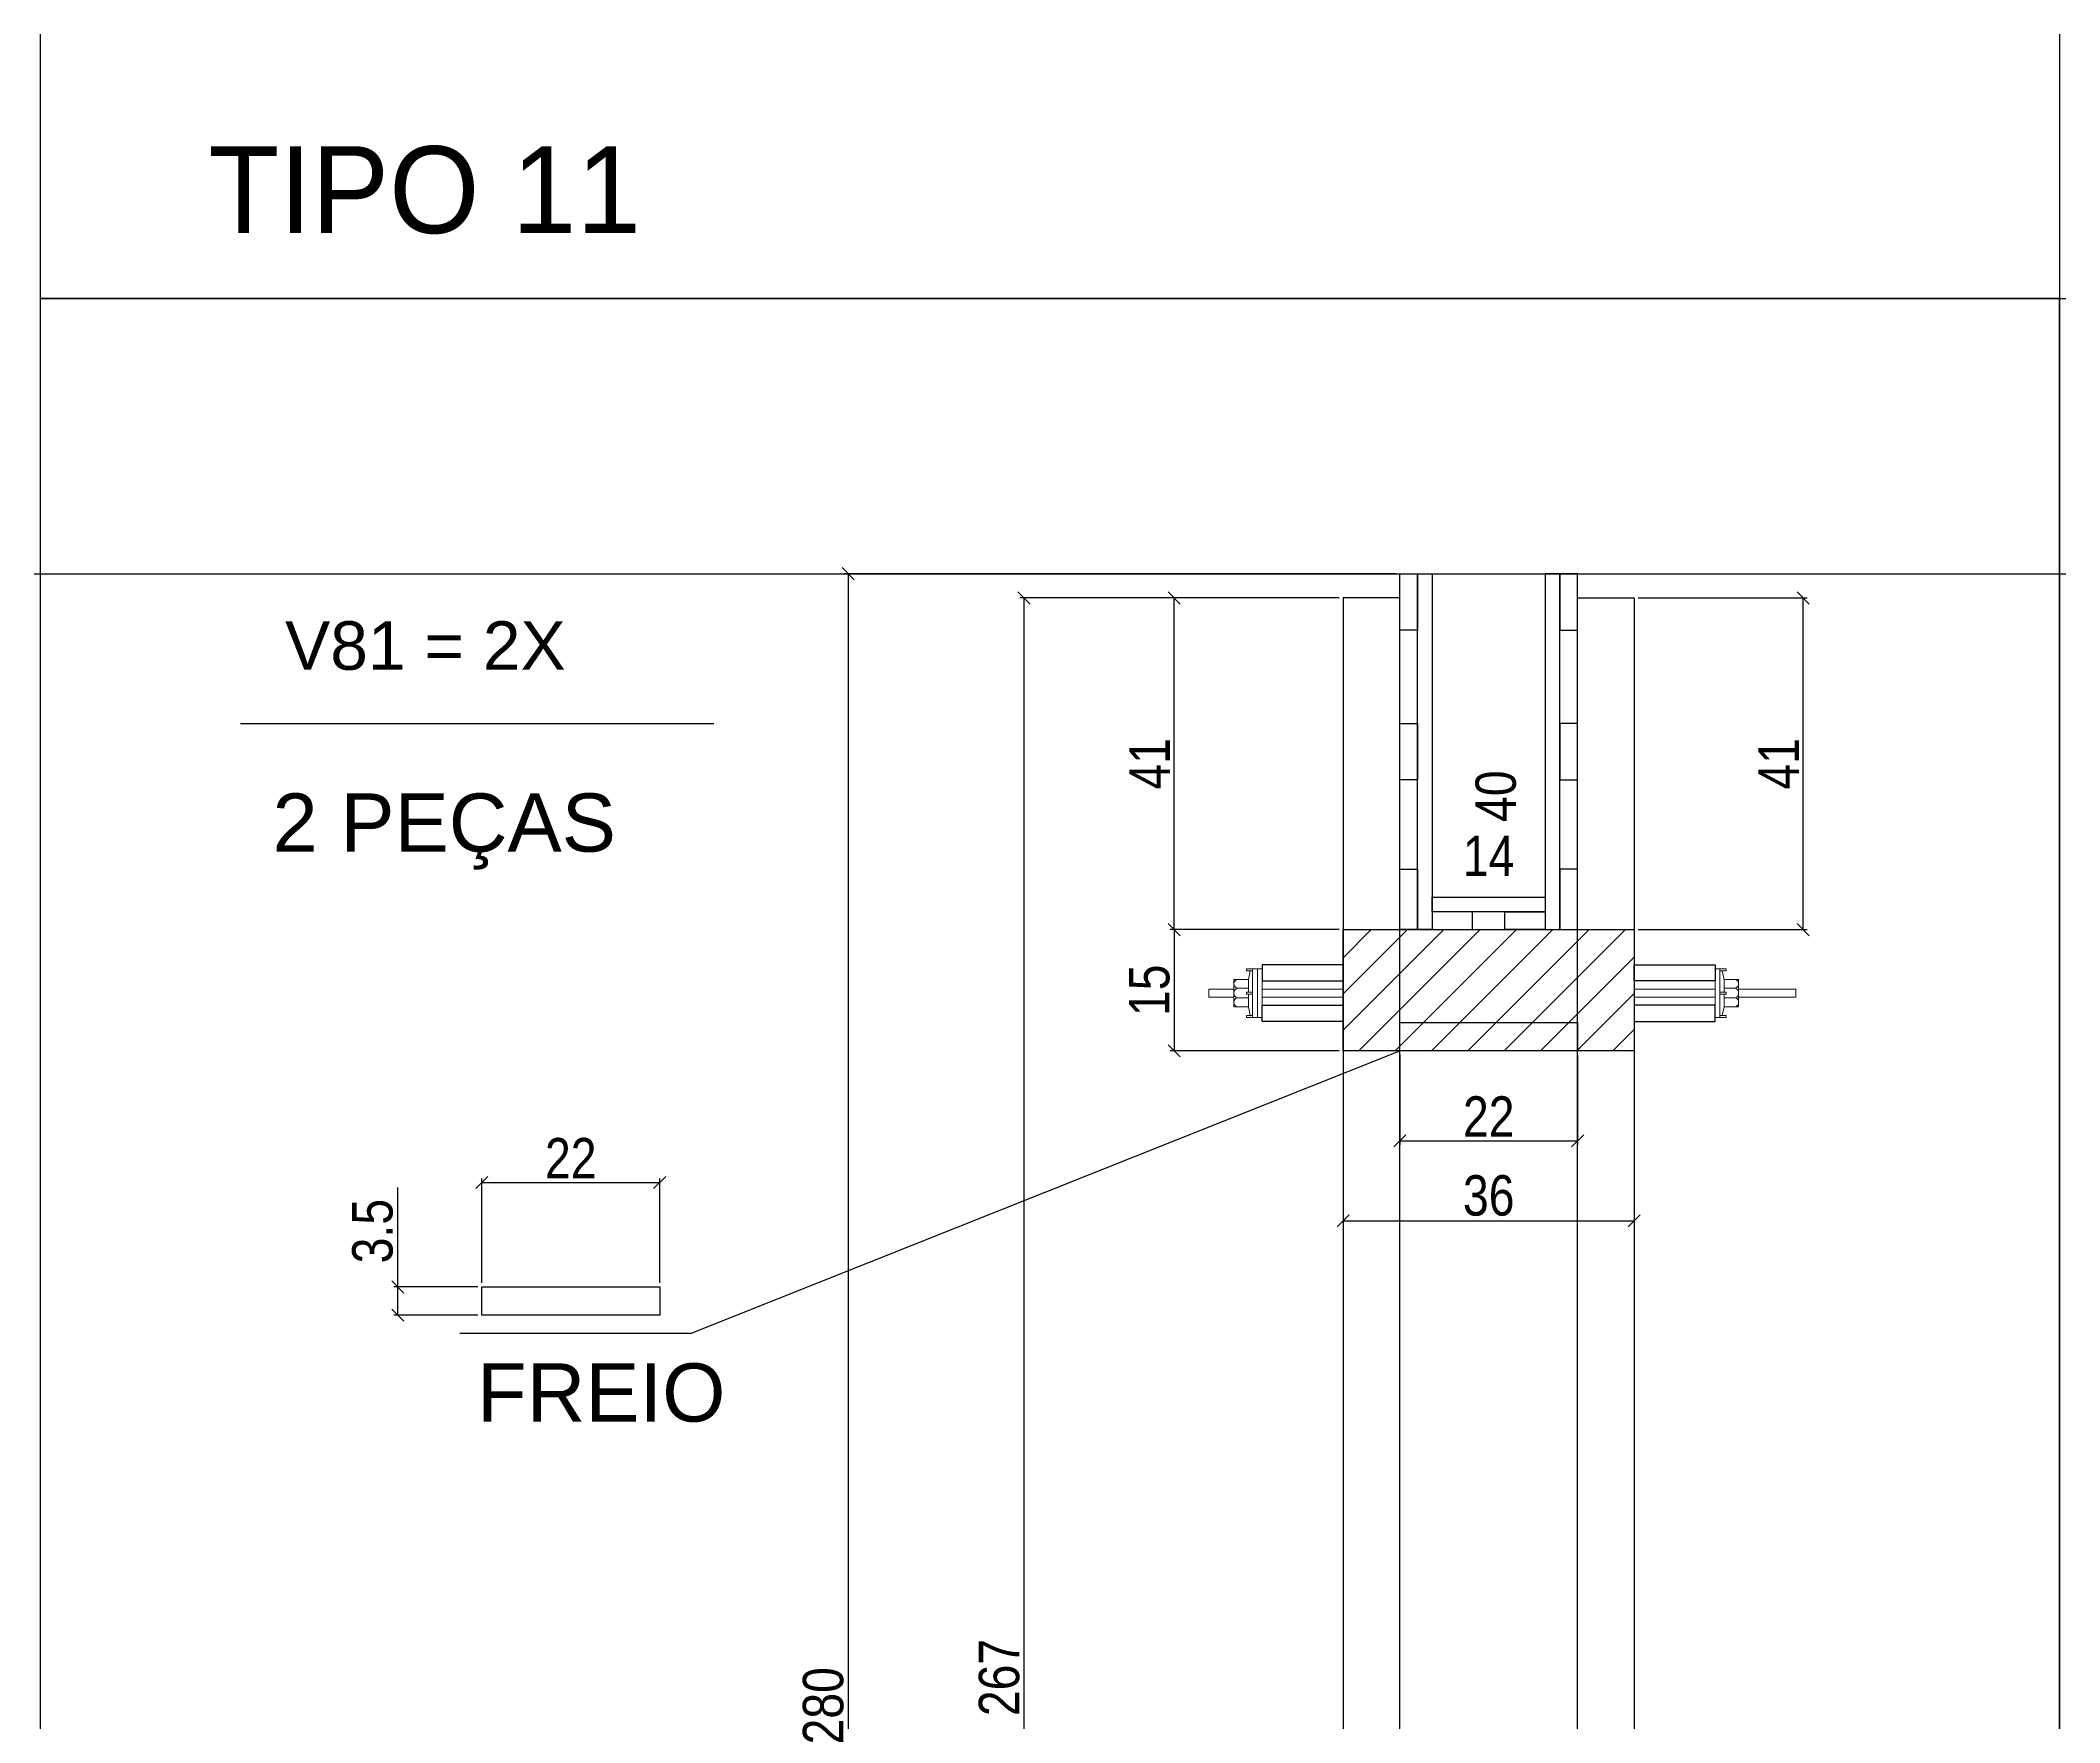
# Model space of a CAD drawing. Header units: millimetres. Extents: x 3247 to 10920, y 704 to 3817.
# Drawn here: x 5744.2 to 6243.7, y 1888.2 to 2304.4 of the extents above; entities that cross this region are included whole.
import ezdxf

# ---------------------------------------------------------------- set-up
doc = ezdxf.new("R2010")
doc.units = ezdxf.units.MM
for name, color, linetype in [('1', 1, 'Continuous'), ('COTA', 241, 'Continuous'), ('GARFOS OK', 3, 'Continuous'), ('Hachura', 253, 'Continuous'), ('Painéis', 200, 'Continuous'), ('SARR_3.5x7', 81, 'Continuous'), ('SARR_7x7', 40, 'Continuous'), ('TIRAS REESCORAMENTO', 252, 'Continuous'), ('VIGAS', 3, 'Continuous')]:
    doc.layers.add(name, color=color, linetype=linetype)
doc.layers.add('BARRA_ANCORAGEM', color=1, linetype='Continuous', lineweight=15)
doc.styles.add('COTA TECNICA 2X', font='techl___.ttf', dxfattribs={"height": 10})
doc.styles.add('R80-50', font='arial.ttf', dxfattribs={"height": 10})
doc.styles.add('ROMAS860', font='ROMAS860.SHX', dxfattribs={"height": 8.5})
doc.dimstyles.new('SECAO', dxfattribs={"dimscale": 0.333333, "dimtxt": 5, "dimasz": 9, "dimexe": 3, "dimexo": 3, "dimgap": 3, "dimtad": 1, "dimdec": 1, "dimlfac": 0.5, "dimzin": 12, "dimdsep": 46, "dimtxsty": 'COTA TECNICA 2X', "dimblk1": 'OBLIQUE', "dimblk2": 'OBLIQUE', "dimsah": 1, "dimcen": 0.9, "dimclrd": 4, "dimclre": 4, "dimclrt": 240, "dimadec": 1, "dimazin": 3, "dimtfac": 1, "dimtdec": 1, "dimtmove": 0, "dimatfit": 3, "dimfxl": 1, "dimtolj": 1, "dimtzin": 12, "dimarcsym": 0})

# ---------------------------------------------------------------- blocks, each defined once
blk = doc.blocks.new('_Oblique')
at = {"layer": '1', "color": 0, "lineweight": -2}
blk.add_line((-0.5, -0.5), (0.5, 0.5), dxfattribs=at)
blk = doc.blocks.new('*D310')
at = {"layer": 'COTA', "color": 4, "lineweight": -2, "transparency": 16777216}
for p, q in [((6065.5, 2166.46), (5986.54, 2166.46)), ((5987.54, 2166.46), (5987.54, 1632.37)), ((6065.5, 1632.37), (5986.54, 1632.37))]:
    blk.add_line(p, q, dxfattribs=at)
at = {"layer": 'Defpoints', "color": 0, "transparency": 16777216}
for p in [(6066.5, 2166.46), (5987.54, 1632.37), (6066.5, 1632.37)]:
    blk.add_point(p, dxfattribs=at)
at = {"layer": 'COTA', "color": 4, "lineweight": -2, "transparency": 16777216, "xscale": 3, "yscale": 3, "zscale": 3}
for p, rotation in [((5987.54, 2166.46), 90), ((5987.54, 1632.37), 270)]:
    blk.add_blockref('_Oblique', p, dxfattribs=dict(at, rotation=rotation))
at = {"layer": 'COTA', "color": 240, "transparency": 16777216, "insert": (5981.44, 1899.41), "char_height": 10, "attachment_point": 5, "rotation": 90, "style": 'COTA TECNICA 2X'}
blk.add_mtext('\\A1;267', dxfattribs=at)
blk = doc.blocks.new('*D369')
at = {"layer": 'COTA', "color": 4, "lineweight": -2, "transparency": 16777216}
for p, q in [((6065.5, 2166.46), (6023.7, 2166.46)), ((6024.7, 2084.41), (6024.7, 2166.46)), ((6065.5, 2084.41), (6023.7, 2084.41))]:
    blk.add_line(p, q, dxfattribs=at)
at = {"layer": 'Defpoints', "color": 0, "transparency": 16777216}
for p in [(6024.7, 2166.46), (6066.5, 2166.46), (6066.5, 2084.41)]:
    blk.add_point(p, dxfattribs=at)
at = {"layer": 'COTA', "color": 4, "lineweight": -2, "transparency": 16777216, "xscale": 3, "yscale": 3, "zscale": 3}
for p, rotation in [((6024.7, 2166.46), 90), ((6024.7, 2084.41), 270)]:
    blk.add_blockref('_Oblique', p, dxfattribs=dict(at, rotation=rotation))
at = {"layer": 'COTA', "color": 240, "transparency": 16777216, "insert": (6018.63, 2125.43), "char_height": 10, "attachment_point": 5, "rotation": 90, "style": 'COTA TECNICA 2X'}
blk.add_mtext('\\A1;41', dxfattribs=at)
blk = doc.blocks.new('*D370')
at = {"layer": 'COTA', "color": 4, "lineweight": -2, "transparency": 16777216}
for p, q in [((6079.5, 2172.46), (5943.04, 2172.46)), ((5944.04, 2172.46), (5944.04, 1612.37)), ((6065.5, 1612.37), (5943.04, 1612.37))]:
    blk.add_line(p, q, dxfattribs=at)
at = {"layer": 'Defpoints', "color": 0, "transparency": 16777216}
for p in [(6080.5, 2172.46), (5944.04, 1612.37), (6066.5, 1612.37)]:
    blk.add_point(p, dxfattribs=at)
at = {"layer": 'COTA', "color": 4, "lineweight": -2, "transparency": 16777216, "xscale": 3, "yscale": 3, "zscale": 3}
for p, rotation in [((5944.04, 2172.46), 90), ((5944.04, 1612.37), 270)]:
    blk.add_blockref('_Oblique', p, dxfattribs=dict(at, rotation=rotation))
at = {"layer": 'COTA', "color": 240, "transparency": 16777216, "insert": (5937.91, 1892.41), "char_height": 10, "attachment_point": 5, "rotation": 90, "style": 'COTA TECNICA 2X'}
blk.add_mtext('\\A1;280', dxfattribs=at)
blk = doc.blocks.new('*D372')
at = {"layer": 'Defpoints', "color": 0, "transparency": 16777216}
for p in [(6103.54, 2172.46), (6110.39, 2172.46), (6107.54, 2092.41)]:
    blk.add_point(p, dxfattribs=at)
at = {"layer": 'COTA', "color": 240, "transparency": 16777216, "insert": (6104.29, 2117.43), "char_height": 10, "attachment_point": 5, "rotation": 90, "style": 'COTA TECNICA 2X'}
blk.add_mtext('\\A1;40', dxfattribs=at)
blk = doc.blocks.new('*D373')
at = {"layer": 'Defpoints', "color": 0, "transparency": 16777216}
for p in [(6088.5, 2096.56), (6116.5, 2096.56), (6116.5, 2096.56)]:
    blk.add_point(p, dxfattribs=at)
at = {"layer": 'COTA', "color": 240, "transparency": 16777216, "insert": (6102.5, 2102.64), "char_height": 10, "attachment_point": 5, "style": 'COTA TECNICA 2X'}
blk.add_mtext('\\A1;14', dxfattribs=at)
blk = doc.blocks.new('A$C51C4441F')
at = {"layer": 'BARRA_ANCORAGEM'}
for p, q in [((-2.25, 3.4), (-1.79, 5.5)), ((-2.25, 3.4), (-5.81, 3.39)), ((-5.81, 3.39), (-5.81, -3.39)), ((-2.25, 1.2), (-5.02, 1.2)), ((-2.25, 3.4), (-2.25, 3.4)), ((-2.25, 3.4), (-2.25, 0.25)), ((-2.25, -3.4), (-5.81, -3.39)), ((-2.25, -1.2), (-5.02, -1.2)), ((-2.25, -0.25), (-2.25, -3.4)), ((-2.25, -3.4), (-1.79, -5.5))]:
    blk.add_line(p, q, dxfattribs=at)
for points in [[(-2.7, 6), (-1.2, 6), (-1.2, 5.5), (-2.7, 5.5)], [(-1.2, -6), (0, -6), (0, 6), (-1.2, 6)], [(-2.7, 0.25), (-1.2, 0.25), (-1.2, -0.25), (-2.7, -0.25)], [(-2.7, -6), (-1.2, -6), (-1.2, -5.5), (-2.7, -5.5)]]:
    blk.add_lwpolyline(points, close=True, dxfattribs=at)
for centre, radius, start, end in [((-4.66, 2.3), 1.15, 107.7845, 252.2718), ((-4.52, 0), 1.3, 112.648, 247.4083), ((-4.66, -2.3), 1.15, 107.7845, 252.2718)]:
    blk.add_arc(centre, radius, start, end, dxfattribs=at)
blk = doc.blocks.new('*D376')
at = {"layer": 'COTA', "color": 4, "lineweight": -2, "transparency": 16777216}
for p, q in [((5832.63, 1996.02), (5832.63, 2020.63)), ((5852.42, 1996.02), (5831.63, 1996.02)), ((5832.63, 1989.02), (5832.63, 1996.02)), ((5852.42, 1989.02), (5831.63, 1989.02))]:
    blk.add_line(p, q, dxfattribs=at)
at = {"layer": 'Defpoints', "color": 0, "transparency": 16777216}
for p in [(5832.63, 1996.02), (5853.42, 1996.02), (5853.42, 1989.02)]:
    blk.add_point(p, dxfattribs=at)
at = {"layer": 'COTA', "color": 4, "lineweight": -2, "transparency": 16777216, "xscale": 3, "yscale": 3, "zscale": 3}
for p, rotation in [((5832.63, 1996.02), 90), ((5832.63, 1989.02), 270)]:
    blk.add_blockref('_Oblique', p, dxfattribs=dict(at, rotation=rotation))
at = {"layer": 'COTA', "color": 240, "transparency": 16777216, "insert": (5826.42, 2009.83), "char_height": 10, "attachment_point": 5, "rotation": 90, "style": 'COTA TECNICA 2X'}
blk.add_mtext('\\A1;3.5', dxfattribs=at)
blk = doc.blocks.new('*D486')
at = {"layer": 'COTA', "color": 4, "lineweight": -2, "transparency": 16777216}
for p, q in [((5853.42, 1997.02), (5853.42, 2022.86)), ((5853.42, 2021.86), (5897.42, 2021.86)), ((5897.42, 1997.02), (5897.42, 2022.86))]:
    blk.add_line(p, q, dxfattribs=at)
at = {"layer": 'Defpoints', "color": 0, "transparency": 16777216}
for p in [(5897.42, 2021.86), (5853.42, 1996.02), (5897.42, 1996.02)]:
    blk.add_point(p, dxfattribs=at)
at = {"layer": 'COTA', "color": 4, "lineweight": -2, "transparency": 16777216, "xscale": 3, "yscale": 3, "zscale": 3, "rotation": 180}
blk.add_blockref('_Oblique', (5853.42, 2021.86), dxfattribs=at)
at = {"layer": 'COTA', "color": 4, "lineweight": -2, "transparency": 16777216, "xscale": 3, "yscale": 3, "zscale": 3}
blk.add_blockref('_Oblique', (5897.42, 2021.86), dxfattribs=at)
at = {"layer": 'COTA', "color": 240, "transparency": 16777216, "insert": (5875.42, 2027.86), "char_height": 10, "attachment_point": 5, "style": 'COTA TECNICA 2X'}
blk.add_mtext('\\A1;22', dxfattribs=at)
blk = doc.blocks.new('*D487')
at = {"layer": 'COTA', "color": 4, "lineweight": -2, "transparency": 16777216}
for p, q in [((6065.5, 2084.41), (6023.7, 2084.41)), ((6024.7, 2084.41), (6024.7, 2054.41)), ((6065.5, 2054.41), (6023.7, 2054.41))]:
    blk.add_line(p, q, dxfattribs=at)
at = {"layer": 'Defpoints', "color": 0, "transparency": 16777216}
for p in [(6066.5, 2084.41), (6024.7, 2054.41), (6066.5, 2054.41)]:
    blk.add_point(p, dxfattribs=at)
at = {"layer": 'COTA', "color": 4, "lineweight": -2, "transparency": 16777216, "xscale": 3, "yscale": 3, "zscale": 3}
for p, rotation in [((6024.7, 2084.41), 90), ((6024.7, 2054.41), 270)]:
    blk.add_blockref('_Oblique', p, dxfattribs=dict(at, rotation=rotation))
at = {"layer": 'COTA', "color": 240, "transparency": 16777216, "insert": (6018.59, 2069.41), "char_height": 10, "attachment_point": 5, "rotation": 90, "style": 'COTA TECNICA 2X'}
blk.add_mtext('\\A1;15', dxfattribs=at)
blk = doc.blocks.new('*D488')
at = {"layer": 'COTA', "color": 4, "lineweight": -2, "transparency": 16777216}
for p, q in [((6080.5, 2053.41), (6080.5, 2031.17)), ((6124.5, 2053.41), (6124.5, 2031.17)), ((6080.5, 2032.17), (6124.5, 2032.17))]:
    blk.add_line(p, q, dxfattribs=at)
at = {"layer": 'Defpoints', "color": 0, "transparency": 16777216}
for p in [(6080.5, 2054.41), (6124.5, 2054.41), (6124.5, 2032.17)]:
    blk.add_point(p, dxfattribs=at)
at = {"layer": 'COTA', "color": 4, "lineweight": -2, "transparency": 16777216, "xscale": 3, "yscale": 3, "zscale": 3, "rotation": 180}
blk.add_blockref('_Oblique', (6080.5, 2032.17), dxfattribs=at)
at = {"layer": 'COTA', "color": 4, "lineweight": -2, "transparency": 16777216, "xscale": 3, "yscale": 3, "zscale": 3}
blk.add_blockref('_Oblique', (6124.5, 2032.17), dxfattribs=at)
at = {"layer": 'COTA', "color": 240, "transparency": 16777216, "insert": (6102.5, 2038.17), "char_height": 10, "attachment_point": 5, "style": 'COTA TECNICA 2X'}
blk.add_mtext('\\A1;22', dxfattribs=at)
blk = doc.blocks.new('*D489')
at = {"layer": 'COTA', "color": 4, "lineweight": -2, "transparency": 16777216}
for p, q in [((6066.5, 2053.41), (6066.5, 2011.38)), ((6138.5, 2053.41), (6138.5, 2011.38)), ((6066.5, 2012.38), (6138.5, 2012.38))]:
    blk.add_line(p, q, dxfattribs=at)
at = {"layer": 'Defpoints', "color": 0, "transparency": 16777216}
for p in [(6066.5, 2054.41), (6138.5, 2054.41), (6138.5, 2012.38)]:
    blk.add_point(p, dxfattribs=at)
at = {"layer": 'COTA', "color": 4, "lineweight": -2, "transparency": 16777216, "xscale": 3, "yscale": 3, "zscale": 3, "rotation": 180}
blk.add_blockref('_Oblique', (6066.5, 2012.38), dxfattribs=at)
at = {"layer": 'COTA', "color": 4, "lineweight": -2, "transparency": 16777216, "xscale": 3, "yscale": 3, "zscale": 3}
blk.add_blockref('_Oblique', (6138.5, 2012.38), dxfattribs=at)
at = {"layer": 'COTA', "color": 240, "transparency": 16777216, "insert": (6102.5, 2018.6), "char_height": 10, "attachment_point": 5, "style": 'COTA TECNICA 2X'}
blk.add_mtext('\\A1;36', dxfattribs=at)
blk = doc.blocks.new('*D377')
at = {"layer": 'COTA', "color": 4, "lineweight": -2, "transparency": 16777216}
for p, q in [((6139.5, 2166.46), (6181.3, 2166.46)), ((6180.3, 2084.41), (6180.3, 2166.46)), ((6139.5, 2084.41), (6181.3, 2084.41))]:
    blk.add_line(p, q, dxfattribs=at)
at = {"layer": 'Defpoints', "color": 0, "transparency": 16777216}
for p in [(6138.5, 2166.46), (6180.3, 2166.46), (6138.5, 2084.41)]:
    blk.add_point(p, dxfattribs=at)
at = {"layer": 'COTA', "color": 4, "lineweight": -2, "transparency": 16777216, "xscale": 3, "yscale": 3, "zscale": 3}
for p, rotation in [((6180.3, 2166.46), 90), ((6180.3, 2084.41), 270)]:
    blk.add_blockref('_Oblique', p, dxfattribs=dict(at, rotation=rotation))
at = {"layer": 'COTA', "color": 240, "transparency": 16777216, "insert": (6174.23, 2125.43), "char_height": 10, "attachment_point": 5, "rotation": 90, "style": 'COTA TECNICA 2X'}
blk.add_mtext('\\A1;41', dxfattribs=at)

msp = doc.modelspace()

# ---------------------------------------------------------------- hatches: boundary and pattern name
at = {"layer": 'COTA'}
h = msp.add_hatch(dxfattribs=at)
h.set_pattern_fill('ANSI31', color=256, scale=2, style=0)
h.set_pattern_definition([(45, (-18548.4494, -211212.658), (-4.49012806, 4.49012806), [])])
h.paths.add_polyline_path([(6138.5, 2054.41), (6138.5, 2084.41), (6066.5, 2084.41), (6066.5, 2054.41)])

# ---------------------------------------------------------------- linework, layer by layer
at = {"layer": 'BARRA_ANCORAGEM'}
for points in [[(6045.3, 2074.71), (6046.5, 2074.71), (6046.5, 2062.71), (6045.3, 2062.71)], [(6159.7, 2074.71), (6158.5, 2074.71), (6158.5, 2062.71), (6159.7, 2062.71)], [(6033.3, 2067.71), (6039.49, 2067.71), (6039.49, 2069.71), (6033.3, 2069.71)], [(6046.5, 2067.71), (6066.5, 2067.71), (6066.5, 2069.71), (6046.5, 2069.71)], [(6158.5, 2067.71), (6138.5, 2067.71), (6138.5, 2069.71), (6158.5, 2069.71)], [(6164.32, 2067.71), (6178.5, 2067.71), (6178.5, 2069.71), (6164.32, 2069.71)]]:
    msp.add_lwpolyline(points, close=True, dxfattribs=at)
at = {"layer": 'COTA', "color": 1}
msp.add_line((3246.75, 2172.46), (6743.22, 2172.46), dxfattribs=at)
at = {"layer": 'GARFOS OK', "color": 3}
for q in [(6080.5, 2054.41), (5848, 1984.49)]:
    msp.add_line((5905.02, 1984.49), q, dxfattribs=at)
at = {"layer": 'Hachura', "color": 7}
msp.add_line((5793.7, 2135.39), (5910.85, 2135.39), dxfattribs=at)
at = {"layer": 'Painéis'}
msp.add_lwpolyline([(6138.5, 2054.41), (6066.5, 2054.41), (6066.5, 2084.41), (6138.5, 2084.41)], close=True, dxfattribs=at)
at = {"layer": 'SARR_3.5x7', "linetype": 'Continuous'}
msp.add_lwpolyline([(5853.42, 1996.02), (5897.42, 1996.02), (5897.42, 1989.02), (5853.42, 1989.02)], close=True, dxfattribs=at)
at = {"layer": 'SARR_7x7', "linetype": 'Continuous'}
for points in [[(6066.5, 1632.37), (6080.5, 1632.37), (6080.5, 2166.46), (6066.5, 2166.46)], [(6138.5, 1632.37), (6124.5, 1632.37), (6124.5, 2166.46), (6138.5, 2166.46)], [(6080.5, 2061.41), (6124.5, 2061.41), (6124.5, 2054.41), (6080.5, 2054.41)]]:
    msp.add_lwpolyline(points, close=True, dxfattribs=at)
at = {"layer": 'TIRAS REESCORAMENTO', "linetype": 'ByBlock'}
msp.add_line((6088.5, 2172.46), (6199.47, 2172.46), dxfattribs=at)
for points in [[(6080.5, 2172.46), (6084.9, 2172.46), (6084.9, 2158.46), (6080.5, 2158.46)], [(6124.5, 2172.46), (6120.1, 2172.46), (6120.1, 2158.46), (6124.5, 2158.46)], [(6080.5, 2135.43), (6084.9, 2135.43), (6084.9, 2121.43), (6080.5, 2121.43)], [(6124.5, 2135.43), (6120.1, 2135.43), (6120.1, 2121.43), (6124.5, 2121.43)], [(6080.5, 2099.41), (6084.9, 2099.41), (6084.9, 2084.41), (6080.5, 2084.41)], [(6124.5, 2099.41), (6120.1, 2099.41), (6120.1, 2084.41), (6124.5, 2084.41)], [(6116.5, 2088.81), (6088.5, 2088.81), (6088.5, 2092.41), (6116.5, 2092.41)], [(6098.5, 2084.41), (6098.5, 2088.81), (6088.5, 2088.81), (6088.5, 2084.41)], [(6106.47, 2084.41), (6106.47, 2088.81), (6116.5, 2088.81), (6116.5, 2084.41)], [(6046.5, 2071.71), (6066.5, 2071.71), (6066.5, 2075.71), (6046.5, 2075.71)], [(6158.5, 2071.71), (6138.5, 2071.71), (6138.5, 2075.71), (6158.5, 2075.71)], [(6046.5, 2065.71), (6066.5, 2065.71), (6066.5, 2061.71), (6046.5, 2061.71)], [(6158.5, 2065.71), (6138.5, 2065.71), (6138.5, 2061.71), (6158.5, 2061.71)]]:
    msp.add_lwpolyline(points, close=True, dxfattribs=at)
for points in [[(6088.5, 2084.41), (6084.9, 2084.41), (6084.9, 2172.46), (6088.5, 2172.46), (6088.5, 2084.41)], [(6116.5, 2084.41), (6120.1, 2084.41), (6120.1, 2172.46), (6116.5, 2172.46), (6116.5, 2084.41)]]:
    msp.add_lwpolyline(points, dxfattribs=at)
at = {"layer": 'VIGAS'}
for points in [[(6243.72, 2240.54), (5744.23, 2240.54), (5744.23, 3008.97), (6243.72, 3008.97)], [(6243.72, 1472.11), (5744.23, 1472.11), (5744.23, 2240.54), (6243.72, 2240.54)], [(6743.22, 1472.11), (6243.72, 1472.11), (6243.72, 2240.54), (6743.22, 2240.54)]]:
    msp.add_lwpolyline(points, close=True, dxfattribs=at)

# ---------------------------------------------------------------- block references
at = {"layer": 'BARRA_ANCORAGEM', "xscale": -1, "rotation": 180}
msp.add_blockref('A$C51C4441F', (6045.3, 2068.71), dxfattribs=at)
at = {"layer": 'BARRA_ANCORAGEM', "xscale": -1}
msp.add_blockref('A$C51C4441F', (6158.5, 2068.71), dxfattribs=at)

# ---------------------------------------------------------------- texts
at = {"layer": 'COTA', "color": 7, "style": 'ROMAS860'}
msp.add_text('TIPO 11', height=21.505, dxfattribs=at).set_placement((5785.76, 2256.7))
at = {"layer": 'VIGAS', "color": 7, "style": 'R80-50'}
msp.add_text('V81 = 2X', height=12, dxfattribs=at).set_placement((5804.75, 2148.69))
at = {"layer": 'VIGAS', "color": 7, "char_height": 14.4, "attachment_point": 1, "style": 'R80-50'}
for s, insert in [('2 PEÇAS', (5801.64, 2118.1)), ('FREIO', (5852.23, 1977.12))]:
    msp.add_mtext_dynamic_manual_height_columns(s, width=162.221, gutter_width=50, heights=[0], dxfattribs=dict(at, insert=insert))

# ---------------------------------------------------------------- dimensions: what is measured, and where the dimension line sits
at = {"layer": 'COTA', "color": 3}
for base, p1, p2, picture, middle in [((5944.04, 1612.37), (6080.5, 2172.46), (6066.5, 1612.37), '*D370', (5937.91, 1892.41)), ((5987.54, 1632.37), (6066.5, 2166.46), (6066.5, 1632.37), '*D310', (5981.44, 1899.41)), ((6024.7, 2166.46), (6066.5, 2084.41), (6066.5, 2166.46), '*D369', (6018.63, 2125.43)), ((6180.3, 2166.46), (6138.5, 2084.41), (6138.5, 2166.46), '*D377', (6174.23, 2125.43)), ((6024.7, 2054.41), (6066.5, 2084.41), (6066.5, 2054.41), '*D487', (6018.59, 2069.41)), ((5832.63, 1996.02), (5853.42, 1989.02), (5853.42, 1996.02), '*D376', (5826.42, 2009.83))]:
    dim = msp.add_linear_dim(base=base, p1=p1, p2=p2, angle=90, dimstyle='SECAO', dxfattribs=at)
    dim.commit()
    dim.dimension.update_dxf_attribs({"geometry": picture, "text_midpoint": middle})
dim = msp.add_linear_dim(base=(6110.39, 2172.46), p1=(6107.54, 2092.41), p2=(6103.54, 2172.46), angle=90, dimstyle='SECAO', override={"dimse1": 1, "dimse2": 1, "dimsd1": 1, "dimsd2": 1}, dxfattribs=at)
dim.commit()
dim.dimension.update_dxf_attribs({"geometry": '*D372', "text_midpoint": (6110.39, 2117.43), "dimtype": 160})
dim = msp.add_linear_dim(base=(6116.5, 2096.56), p1=(6088.5, 2096.56), p2=(6116.5, 2096.56), dimstyle='SECAO', override={"dimse1": 1, "dimse2": 1, "dimsd1": 1, "dimsd2": 1}, dxfattribs=at)
dim.commit()
dim.dimension.update_dxf_attribs({"geometry": '*D373', "text_midpoint": (6102.5, 2102.64)})
for base, p1, p2, picture, middle in [((6138.5, 2012.38), (6066.5, 2054.41), (6138.5, 2054.41), '*D489', (6102.5, 2018.6)), ((6124.5, 2032.17), (6080.5, 2054.41), (6124.5, 2054.41), '*D488', (6102.5, 2038.17)), ((5897.42, 2021.86), (5853.42, 1996.02), (5897.42, 1996.02), '*D486', (5875.42, 2027.86))]:
    dim = msp.add_linear_dim(base=base, p1=p1, p2=p2, dimstyle='SECAO', dxfattribs=at)
    dim.commit()
    dim.dimension.update_dxf_attribs({"geometry": picture, "text_midpoint": middle})

doc.saveas('drawing.dxf')
